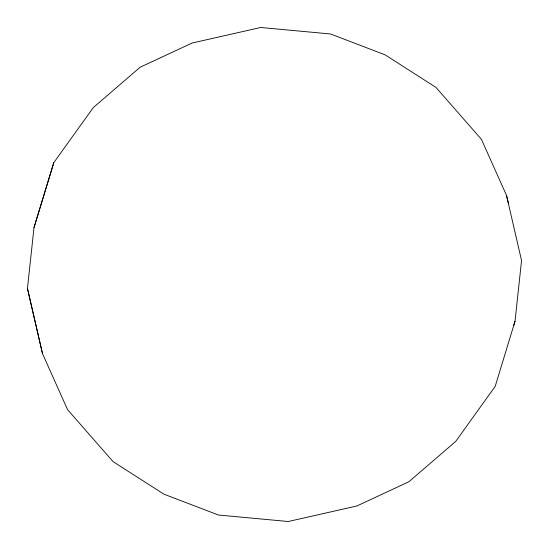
<?xml version="1.0" encoding="UTF-8"?>
<svg xmlns="http://www.w3.org/2000/svg" width="549" height="549" viewBox="0 0 549 549"><rect width="100%" height="100%" fill="white"/><g stroke="black" fill="none" stroke-linecap="round" stroke-linejoin="round"><path stroke-width="0.82" d="M506.507 195.375L521.55 260.555L515.01 321.316L495.205 386.345L455.725 441.396L408.909 481.748L356.877 505.972L288.287 521.509L218.475 515.031L163.925 494.175L113.039 461.599L67.582 409.671L42.493 353.625L27.45 288.445L33.99 227.684L53.795 162.655L93.275 107.604L140.091 67.252L192.123 43.028L260.713 27.491L330.525 33.969L385.075 54.825L435.961 87.401L481.418 139.329L506.507 195.375L508.422 203.315M53.795 162.655L33.99 227.684M513.761 325.234L515.01 321.316M27.45 288.445L42.493 353.625"/></g></svg>
